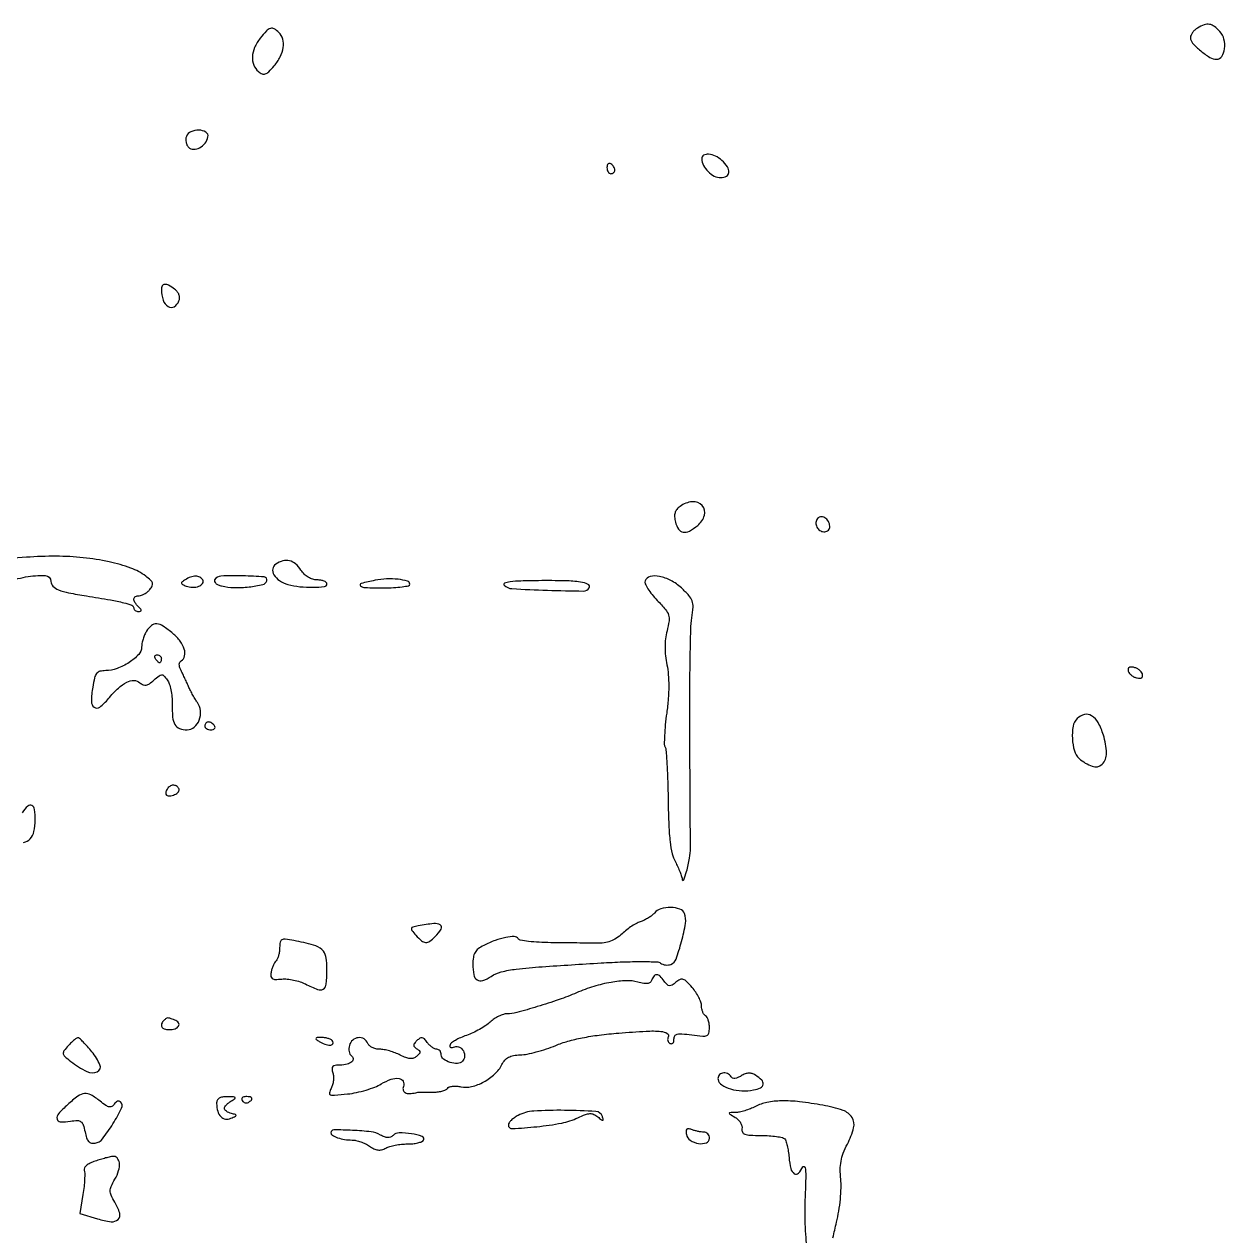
# Model space of a CAD drawing. Extents: x 0 to 5034, y 0 to 2560.
# Drawn here: x 4706.2 to 5010.7, y 2111.7 to 2418.9 of the extents above; entities that cross this region are included whole.
import ezdxf

# ---------------------------------------------------------------- set-up
doc = ezdxf.new("R2010")
doc.units = 0

msp = doc.modelspace()

# ---------------------------------------------------------------- linework, layer by layer
for points in [[(4766.07258, 2415.365141, 0.062461), (4764.649379, 2413.000309, 0.090977), (4764.082915, 2410.640008, 0.108544), (4764.426354, 2408.540626, 0.125573), (4765.614537, 2406.904943, 0.071852), (4766.574277, 2406.317489, 0.189699), (4767.365533, 2406.293058, 0.111706), (4768.236104, 2406.846857, 0.017846), (4769.614537, 2408.338262, 0.060022), (4771.150067, 2410.629312, 0.083034), (4771.891396, 2412.985059, 0.099571), (4771.764557, 2415.121569, 0.132673), (4770.8, 2416.8, 0.062452), (4769.613668, 2417.721968, 0.210686), (4768.660751, 2417.837466, 0.132793), (4767.640937, 2417.199907, 0.020381)], [(5003.75, 2417.919901, 0.053313), (5003.080617, 2417.427795, 0.049968), (5002.514063, 2416.795326, 0.05366), (5002.127091, 2416.124779, 0.104425), (5002, 2415.52289, 0.185936), (5002.544704, 2414.10877, 0.034975), (5004.579448, 2412.153329, 0.036481), (5006.907795, 2410.481679, 0.138308), (5008.615807, 2410, 0.257053), (5009.943049, 2410.730619, 0.111595), (5010.641011, 2412.690603, 0.091161), (5010.490656, 2415.113171, 0.123563), (5009.463534, 2417.040295, 0.045687), (5008.055769, 2418.335869, 0.125619), (5006.823453, 2418.860784, 0.125338), (5005.488573, 2418.731401, 0.045385)], [(4747.335833, 2390.432783, 0.080256), (4747.192366, 2389.747042, 0.062127), (4747.251935, 2388.985095, 0.062477), (4747.495864, 2388.265698, 0.083618), (4747.894741, 2387.705259, 0.197723), (4749.151833, 2387.18118, 0.125202), (4750.714092, 2387.570999, 0.106237), (4752.09708, 2388.748505, 0.115375), (4752.823324, 2390.357183, 0.314649), (4752.303203, 2391.53656, 0.133785), (4750.556425, 2392.038412, 0.105013), (4748.486632, 2391.628567, 0.202618)], [(4878.031803, 2384.75, 0.11717), (4878.463978, 2383.116968, 0.075542), (4879.642668, 2381.543049, 0.075737), (4881.23176, 2380.394067, 0.119271), (4882.860243, 2380, 0.126762), (4884.305513, 2380.372393, 0.254006), (4884.922287, 2381.336876, 0.167008), (4884.545779, 2382.755041, 0.061269), (4883.171259, 2384.345012, 0.069643), (4881.513831, 2385.470429, 0.094985), (4879.776553, 2385.947569, 0.155913), (4878.529101, 2385.654567, 0.270362)], [(4854, 2382.559017, 0.062283), (4854.074545, 2381.962904, 0.080552), (4854.29375, 2381.457961, 0.097988), (4854.618621, 2381.120018, 0.153634), (4855, 2381, 0.092995), (4855.381732, 2381.071618, 0.096318), (4855.70625, 2381.276414, 0.099231), (4855.923444, 2381.581949, 0.105429), (4856, 2381.940983, 0.089642), (4855.926698, 2382.346558, 0.053229), (4855.70625, 2382.7871, 0.051032), (4855.382515, 2383.193797, 0.06081), (4855, 2383.5, 0.139169), (4854.620352, 2383.607943, 0.191142), (4854.29375, 2383.478525, 0.138808), (4854.073267, 2383.110654, 0.066118)], [(4741, 2351.581787, 0.083792), (4741.445192, 2348.943914, 0.167854), (4742.737012, 2347.303245, 0.286633), (4744.244743, 2347.283798, 0.166254), (4745.447437, 2348.723619, 0.087569), (4745.603919, 2349.529813, 0.091202), (4745.470992, 2350.328717, 0.084694), (4745.048346, 2351.074192, 0.063755), (4744.363296, 2351.723619, 0.031017), (4742.847244, 2352.693987, 0.138243), (4741.829321, 2352.93512, 0.272362), (4741.228454, 2352.54661, 0.116777)], [(4872.543671, 2296.655591, 0.06326), (4871.718009, 2295.87441, 0.100759), (4871.265623, 2295.017792, 0.090261), (4871.156633, 2293.98367, 0.042745), (4871.371593, 2292.655591, 0.08356), (4872.154207, 2290.867859, 0.21395), (4873.317407, 2290.122475, 0.162651), (4874.903226, 2290.401454, 0.046043), (4877.016249, 2291.812074, 0.152447), (4878.737613, 2294.396528, 0.263509), (4878.164937, 2296.839089, 0.232016), (4875.637998, 2297.816959, 0.137007)], [(4907, 2292.559017, 0.112255), (4907.260367, 2291.41392, 0.127984), (4907.984416, 2290.557315, 0.142496), (4908.96967, 2290.218305, 0.151617), (4909.956326, 2290.473008, 0.229753), (4910.496261, 2291.323682, 0.133563), (4910.3096, 2292.544967, 0.118429), (4909.496053, 2293.608538, 0.172186), (4908.393011, 2294, 0.102552), (4907.861453, 2293.889816, 0.098705), (4907.409197, 2293.576711, 0.097079), (4907.106168, 2293.109025, 0.095632)], [(4770, 2282.013154, 0.220396), (4769.242608, 2280.83, 0.170998), (4769.554848, 2279.314263, 0.112329), (4770.974093, 2277.837671, 0.077313), (4773.09464, 2276.872423, 0.04072), (4776.100783, 2276.289774, 0.030742), (4779.461904, 2276.12634, 0.024737), (4782.381896, 2276.308615, 0.381833), (4783, 2277, 0.225007), (4782.818511, 2277.38288, 0.075594), (4782.272397, 2277.70625, 0.057514), (4781.47156, 2277.926863, 0.038497), (4780.523053, 2278, -0.074014), (4779.38308, 2278.169677, -0.062688), (4778.270141, 2278.667658, -0.059029), (4777.256077, 2279.460969, -0.052292), (4776.408043, 2280.5, 0.06978), (4775.039894, 2282.061881, 0.12063), (4773.510421, 2282.842627, 0.124161), (4771.825231, 2282.817059, 0.076473)], [(4747.028025, 2278.038482, 0.025443), (4746.261156, 2277.497023, 0.271633), (4746.127, 2277.155874, 0.245408), (4746.355503, 2276.847105, 0.021499), (4747.278025, 2276.446806, 0.088161), (4748.905057, 2276.132982, 0.091601), (4750.517463, 2276.406472, 0.146282), (4751.466811, 2277.115094, 0.307326), (4751.504365, 2277.992937, 0.137313), (4750.753682, 2278.684325, 0.115816), (4749.701306, 2278.942729, 0.09023), (4748.421198, 2278.723255, 0.053586)], [(4754.518119, 2278.029317, 0.236122), (4754.480589, 2277.612628, 0.118791), (4754.790942, 2277.168958, 0.076508), (4755.424248, 2276.761952, 0.043172), (4756.289314, 2276.463523, 0.057636), (4759.399777, 2276.054464, 0.031847), (4763.233006, 2276.238819, 0.025703), (4766.715442, 2276.81198, 0.26564), (4767.755613, 2277.75, 0.483932), (4767.098274, 2278.74522, 0.016141), (4761.678512, 2279.034784, 0.016284), (4756.123125, 2278.971071, 0.248214)], [(4795.196748, 2277.906403, 0.012991), (4791.681975, 2277.091887, 0.599214), (4791.543599, 2276.520028, 0.177086), (4792.69281, 2276.063697, 0.006863), (4797.333333, 2276, 0.012487), (4799.889252, 2276.063841, 0.020567), (4802.041667, 2276.26041, 0.015734), (4803.71223, 2276.536288, 0.35815), (4804, 2276.886501, 0.334421), (4803.387043, 2277.700452, 0.041157), (4801.063751, 2278.165627, 0.040014), (4798.128885, 2278.269435, 0.039298)], [(4827.918592, 2276.681408, 0.184416), (4829.91594, 2275.787857, 0.005916), (4838.904645, 2275.391229, 0.004826), (4848.033126, 2275.184767, 0.263396), (4849.490819, 2275.985145, 0.445969), (4849.227472, 2276.882621, 0.076298), (4847.303879, 2277.465211, 0.03079), (4843.437434, 2277.776053, 0.00654), (4836.679919, 2277.813778, 0.005934), (4832.160614, 2277.726251, 0.02433), (4829.428623, 2277.507544, 0.055135), (4828.026138, 2277.166275, 0.548688)], [(4863.7045, 2277.75, 0.199347), (4863.732206, 2277.047002, 0.030382), (4864.411286, 2275.785039, 0.030047), (4865.446309, 2274.31823, 0.021926), (4866.75958, 2272.816089, -0.015487), (4868.857261, 2270.478161, -0.09727), (4869.631389, 2269.082393, -0.115223), (4869.754381, 2267.604418, -0.025548), (4869.252839, 2265.097984, 0.031344), (4868.86789, 2263.051266, 0.029411), (4868.730904, 2260.928271, 0.028485), (4868.84342, 2258.737922, 0.025469), (4869.204373, 2256.489872, -0.032525), (4869.564915, 2254.022623, -0.021006), (4869.674859, 2251.136164, -0.018673), (4869.540043, 2247.871876, -0.013556), (4869.156231, 2244.255237, 0.008697), (4868.807726, 2241.249881, 0.012251), (4868.6095, 2238.559705, 0.008515), (4868.538028, 2236.328438, 0.143106), (4868.732506, 2235.623797, -0.121309), (4868.978414, 2234.861726, -0.003118), (4869.211944, 2231.243866, -0.006448), (4869.405975, 2226.96617, -0.004337), (4869.522165, 2222.076537, 0.006213), (4869.694757, 2215.804389, 0.019218), (4870.026467, 2211.580282, 0.028294), (4870.548982, 2208.596661, 0.067552), (4871.349781, 2206.5, -0.016263), (4871.984716, 2205.241384, -0.016125), (4872.538425, 2203.940625, -0.016202), (4872.948403, 2202.773465, -0.05836), (4873.096201, 2202, 0.788132), (4873.475622, 2201.937348, 0.036269), (4874.199982, 2204.072889, 0.018464), (4874.949855, 2207.464679, 0.045605), (4875.177406, 2210, 0.000976), (4875.170972, 2211.793883, 0.000029), (4875.128881, 2219.315128, 0.000058), (4875.077779, 2228.171801, 0.00004), (4875.017954, 2238.200437, -0.002524), (4875.007803, 2248.372478, -0.003296), (4875.106804, 2257.675575, -0.002445), (4875.279185, 2265.466258, -0.030469), (4875.538595, 2268.408804, 0.021296), (4875.83035, 2271.144023, 0.100776), (4875.615862, 2272.69759, 0.101643), (4874.811792, 2274.036982, 0.021854), (4872.884439, 2275.958367, 0.061197), (4870.203069, 2277.864152, 0.075874), (4867.324128, 2278.896176, 0.104433), (4864.969916, 2278.859999, 0.253525)], [(4737.240547, 2265.013569, 0.03825), (4736.765386, 2264.104832, 0.026413), (4736.364411, 2263.014848, 0.026723), (4736.089012, 2261.919229, 0.048245), (4736, 2260.99887, -0.191316), (4735.247541, 2259.104315, -0.058378), (4732.839994, 2257.084498, -0.05614), (4729.769765, 2255.527782, -0.089153), (4726.877808, 2255.003738, 0.059119), (4725.432443, 2254.830153, 0.167813), (4724.589757, 2254.289836, 0.109521), (4724.052623, 2253.177726, 0.018304), (4723.590048, 2250.837761, 0.032628), (4723.251522, 2247.221158, 0.24402), (4723.978328, 2245.718808, 0.342195), (4725.368372, 2245.743672, 0.048537), (4727.551531, 2247.878872, -0.027037), (4730.092863, 2250.587365, -0.074097), (4732.229522, 2252.097454, -0.122676), (4734.036839, 2252.50766, -0.169542), (4735.58268, 2251.931382, 0.072088), (4736.412734, 2251.423843, 0.149064), (4737.161179, 2251.341997, 0.108773), (4737.986262, 2251.694462, 0.028795), (4739.109076, 2252.598713, -0.014849), (4740.432675, 2253.726907, -0.165226), (4741.075604, 2253.960631, -0.215971), (4741.64004, 2253.719175, -0.027455), (4742.498962, 2252.670532, -0.079538), (4743.002239, 2251.686182, -0.027641), (4743.411037, 2250.140893, -0.026638), (4743.680293, 2248.360404, -0.027993), (4743.752632, 2246.590749, 0.024282), (4743.866191, 2243.195827, 0.110338), (4744.450561, 2241.318553, 0.176764), (4745.614042, 2240.339926, 0.087573), (4747.539965, 2240, 0.179309), (4749.356492, 2240.673081, 0.125901), (4750.618988, 2242.477065, 0.114501), (4750.929622, 2244.814443, 0.133431), (4750.139996, 2246.904777, -0.021231), (4749.619565, 2247.692199, -0.009564), (4749.001396, 2248.765778, -0.009449), (4748.390793, 2249.926114, -0.012723), (4747.88514, 2251, 0.003437), (4747.400097, 2252.081796, 0.00258), (4746.851897, 2253.266069, 0.002607), (4746.324432, 2254.375219, 0.005981), (4745.912877, 2255.20364, -0.050171), (4745.625962, 2255.93731, -0.079942), (4745.550181, 2256.605211, -0.101999), (4745.687904, 2257.144889, -0.141958), (4746.020479, 2257.512657, 0.200067), (4746.883879, 2258.716187, 0.131377), (4746.825319, 2260.444237, 0.090156), (4745.788497, 2262.460543, 0.05418), (4743.923275, 2264.411106, 0.026141), (4741.452774, 2266.278442, 0.12694), (4739.8119, 2266.863385, 0.198363), (4738.499085, 2266.45479, 0.079964)], [(4741, 2258, -0.042167), (4740.967655, 2257.617151, -0.061769), (4740.870461, 2257.29375, -0.081139), (4740.727648, 2257.07446, -0.210953), (4740.559017, 2257, -0.151918), (4740.34829, 2257.065539, -0.038439), (4740.066025, 2257.29375, -0.035638), (4739.768994, 2257.617226, -0.029505), (4739.5, 2258, -0.082592), (4739.343488, 2258.3821, -0.161196), (4739.3746, 2258.70625, -0.182303), (4739.586039, 2258.921712, -0.108972), (4739.940983, 2259, -0.093332), (4740.345238, 2258.923877, -0.09642), (4740.688914, 2258.70625, -0.099167), (4740.918938, 2258.381556, -0.105053)], [(4986.217698, 2254.845503, 0.094625), (4986.520093, 2254.305054, 0.055874), (4987.057674, 2253.79375, 0.053155), (4987.733074, 2253.386587, 0.061282), (4988.448034, 2253.154497, 0.05162), (4989.183, 2253.089408, 0.158392), (4989.65014, 2253.248889, 0.215807), (4989.848978, 2253.610673, 0.100052), (4989.782302, 2254.154497, 0.094625), (4989.479907, 2254.694946, 0.055874), (4988.942326, 2255.20625, 0.053155), (4988.266926, 2255.613413, 0.061282), (4987.551966, 2255.845503, 0.05162), (4986.817, 2255.910592, 0.158392), (4986.34986, 2255.751111, 0.215807), (4986.151022, 2255.389327, 0.100052)], [(4973.238321, 2242.838321, 0.153484), (4972.225147, 2240.89602, 0.056778), (4972.029306, 2237.780672, 0.056659), (4972.542883, 2234.674313, 0.14199), (4973.75, 2232.745241, 0.095432), (4977.090551, 2230.746099, 0.286475), (4979.580259, 2231.274203, 0.21453), (4980.698946, 2234.065943, 0.06478), (4979.903209, 2238.676363, 0.048953), (4978.580367, 2241.821667, 0.129883), (4976.92386, 2243.584666, 0.201517), (4975.095974, 2243.880593, 0.137913)], [(4752, 2241, 0.153634), (4752.120018, 2240.618621, 0.097988), (4752.457961, 2240.29375, 0.080552), (4752.962904, 2240.074545, 0.062283), (4753.559017, 2240, 0.066118), (4754.110654, 2240.073267, 0.138808), (4754.478525, 2240.29375, 0.191142), (4754.607943, 2240.620352, 0.139169), (4754.5, 2241, 0.06081), (4754.193797, 2241.382515, 0.051032), (4753.7871, 2241.70625, 0.053229), (4753.346558, 2241.926698, 0.089642), (4752.940983, 2242, 0.105429), (4752.581949, 2241.923444, 0.099231), (4752.276414, 2241.70625, 0.096318), (4752.071618, 2241.381732, 0.092995)], [(4742.458881, 2224.933469, 0.090929), (4742.097236, 2224.007154, 0.293297), (4742.331179, 2223.420991, 0.198234), (4743.098343, 2223.242116, 0.051066), (4744.351128, 2223.581246, 0.058024), (4744.936706, 2223.887837, 0.088757), (4745.345007, 2224.287969, 0.118962), (4745.516149, 2224.714419, 0.176398), (4745.435239, 2225.104785, 0.117266), (4744.781683, 2225.756199, 0.153127), (4743.967766, 2225.960907, 0.143063), (4743.141115, 2225.666913, 0.098146)], [(4866.03214, 2193.538726, -0.051606), (4865.41222, 2192.931625, -0.028072), (4864.541225, 2192.315449, -0.027666), (4863.57538, 2191.782457, -0.039054), (4862.659695, 2191.426382, 0.050705), (4861.646099, 2191.004844, 0.020402), (4860.355145, 2190.237581, 0.019939), (4859.021258, 2189.291504, 0.023826), (4857.84718, 2188.293669, -0.041539), (4856.39606, 2187.146274, -0.05781), (4854.921164, 2186.396111, -0.056382), (4853.285119, 2185.991609, -0.03712), (4851.34718, 2185.88388, 0.001159), (4849.355116, 2185.916465, 0.00036), (4846.361485, 2185.956334, 0.00036), (4843.015961, 2185.996068, 0.000397), (4839.777024, 2186.029632, -0.011434), (4836.775187, 2186.127033, -0.016876), (4834.149857, 2186.361445, -0.01216), (4832.027141, 2186.676014, -0.214654), (4831.465739, 2187.055436, 0.263222), (4830.50228, 2187.58485, 0.045704), (4828.356901, 2187.361666, 0.040015), (4825.65481, 2186.599309, 0.027926), (4822.75, 2185.33398, 0.045883), (4821.370673, 2184.472372, 0.100469), (4820.552707, 2183.540649, 0.093832), (4820.130709, 2182.320953, 0.036511), (4820, 2180.533337, 0.046034), (4820.244473, 2177.883604, 0.20407), (4821.092014, 2176.608465, 0.234768), (4822.502904, 2176.437791, 0.059881), (4824.627174, 2177.491371, -0.082798), (4827.178913, 2178.615092, -0.032073), (4830.987374, 2179.329686, -0.013804), (4837.563209, 2179.947953, -0.00156), (4852.5, 2180.890493, -0.005905), (4858.098213, 2181.159908, -0.009776), (4862.827808, 2181.239027, -0.005742), (4866.690739, 2181.183751, -0.161387), (4867.623252, 2180.847781, 0.082166), (4868.162227, 2180.552036, 0.054442), (4868.851036, 2180.391394, 0.053326), (4869.576527, 2180.381387, 0.068519), (4870.225612, 2180.533081, 0.218392), (4871.53129, 2181.867916, 0.020754), (4872.927645, 2186.337239, 0.024043), (4873.921876, 2190.928789, 0.133681), (4873.670817, 2193.415453, 0.219691), (4872.49999, 2194.555043, 0.080984), (4870.176242, 2194.9725, 0.07627), (4867.688969, 2194.631854, 0.148507)], [(4806.167714, 2190.283484, 0.016356), (4804.737583, 2189.96234, 0.274231), (4804.408943, 2189.63139, 0.237154), (4804.516615, 2189.147875, 0.012688), (4805.572701, 2187.919666, 0.032323), (4807.003743, 2186.530337, 0.159942), (4808.028983, 2186.110356, 0.175427), (4809.048146, 2186.398712, 0.04061), (4810.428571, 2187.571429, 0.055316), (4811.961993, 2189.48766, 0.413491), (4811.732516, 2190.514804, 0.17248), (4810.104953, 2190.887708, 0.017955)], [(4771, 2184.811291, -0.033999), (4770.932411, 2183.818461, -0.032569), (4770.7308, 2182.829254, -0.034287), (4770.436037, 2181.981759, -0.091289), (4770.083574, 2181.45, 0.063825), (4769.708129, 2180.945669, 0.027682), (4769.338361, 2180.19388, 0.02684), (4769.028616, 2179.340267, 0.03214), (4768.833574, 2178.507888, 0.06344), (4768.793177, 2177.477831, 0.234715), (4769.12271, 2176.938652, 0.144282), (4769.894683, 2176.721232, 0.021206), (4771.534079, 2176.810606, -0.047901), (4772.910991, 2176.812176, -0.027778), (4774.548137, 2176.564528, -0.027559), (4776.17704, 2176.129854, -0.041217), (4777.534079, 2175.558879, 0.025985), (4780.638617, 2174.139972, 0.239911), (4782.066112, 2174.27482, 0.231175), (4782.829813, 2175.516764, 0.024243), (4783, 2179.024751, 0.041338), (4782.713267, 2182.48694, 0.170339), (4781.715247, 2184.302141, 0.120468), (4779.581933, 2185.442431, 0.016414), (4774.606762, 2186.545949, 0.014011), (4772.436681, 2186.890427, 0.145436), (4771.553793, 2186.748453, 0.241234), (4771.120269, 2186.177095, 0.043944)], [(4865.396365, 2176.590527, -0.123238), (4864.963843, 2175.973847, -0.142375), (4864.313611, 2175.674799, -0.084062), (4863.327299, 2175.694048, -0.023018), (4861.80873, 2176.054856, 0.08046), (4858.93996, 2176.397062, 0.033131), (4855.036307, 2175.973482, 0.030518), (4850.662436, 2174.924697, 0.027402), (4846.284181, 2173.320805, -0.017989), (4841.847057, 2171.599984, -0.010103), (4836.346983, 2169.815167, -0.007771), (4831.109206, 2168.320124, -0.065719), (4828.684179, 2168, 0.077627), (4827.737944, 2167.852203, 0.036001), (4826.580621, 2167.38746, 0.034553), (4825.410201, 2166.712797, 0.040573), (4824.409262, 2165.914756, -0.040758), (4823.288269, 2165.021676, -0.019609), (4821.72251, 2164.057314, -0.019297), (4820.000983, 2163.17365, -0.026135), (4818.379813, 2162.519763, 0.02126), (4816.894096, 2161.937278, 0.027005), (4815.580871, 2161.269956, 0.026888), (4814.571853, 2160.611889, 0.15558), (4814.201442, 2160.104326, 0.135119), (4814.180828, 2159.716759, 0.245136), (4814.379268, 2159.479368, 0.143834), (4814.800701, 2159.433661, 0.047219), (4815.408011, 2159.603074, -0.213687), (4816.613745, 2159.537134, -0.1515), (4817.593871, 2158.574515, -0.139669), (4817.904261, 2157.160982, -0.183006), (4817.365536, 2155.965536, -0.193986), (4816.0951, 2155.42513, -0.079542), (4814.206033, 2155.690912, -0.082925), (4812.560923, 2156.514189, -0.239774), (4812, 2157.616631, 0.080965), (4811.913875, 2158.145013, 0.091754), (4811.665196, 2158.593635, 0.100716), (4811.29495, 2158.893588, 0.120615), (4810.860243, 2159, -0.113822), (4810.33218, 2159.121788, -0.042594), (4809.675493, 2159.514062, -0.039449), (4809.006482, 2160.08039, -0.038311), (4808.427563, 2160.75, 0.033351), (4807.696456, 2161.61277, 0.157986), (4807.131543, 2161.912464, 0.18913), (4806.559264, 2161.796773, 0.051402), (4805.82568, 2161.208359, 0.031686), (4805.193202, 2160.499775, 0.165432), (4805.022426, 2160.013076, 0.2069), (4805.201341, 2159.588093, 0.052726), (4805.805694, 2159.120088, -0.048597), (4806.409468, 2158.660437, -0.217019), (4806.576724, 2158.259909, -0.180729), (4806.396275, 2157.820207, -0.032772), (4805.74465, 2157.203041, -0.091763), (4804.947027, 2156.757188, -0.102305), (4804.073449, 2156.649374, -0.073113), (4803.005509, 2156.896127, -0.026392), (4801.583009, 2157.541313, 0.029668), (4800.329633, 2158.099925, 0.021974), (4798.887284, 2158.571511, 0.022361), (4797.481118, 2158.896819, 0.045689), (4796.354308, 2159, -0.057531), (4795.38715, 2159.111652, -0.058757), (4794.478163, 2159.440625, -0.064912), (4793.76, 2159.925926, -0.120701), (4793.361626, 2160.5, 0.168656), (4792.411826, 2161.626327, 0.162132), (4790.951327, 2161.944633, 0.153494), (4789.531976, 2161.325224, 0.150859), (4788.710511, 2160.000996, 0.047043), (4788.578825, 2159.19403, 0.055577), (4788.612283, 2158.421734, 0.064615), (4788.794685, 2157.795402, 0.15236), (4789.110192, 2157.431898, -0.220573), (4789.614269, 2156.667572, -0.25351), (4789.319472, 2155.854232, -0.121072), (4788.103516, 2155.212603, -0.061219), (4786.373595, 2155, 0.030707), (4785.085146, 2154.920795, 0.172306), (4784.477177, 2154.616503, 0.219573), (4784.280061, 2154.046967, 0.052107), (4784.488011, 2153.037773, -0.064955), (4784.648963, 2152.141079, -0.039898), (4784.614705, 2151.066824, -0.039416), (4784.407173, 2149.990195, -0.055602), (4784.044756, 2149.083627, 0.061503), (4783.607625, 2147.951722, 0.391411), (4783.877875, 2147.457581, 0.103816), (4784.890188, 2147.338312, 0.005164), (4788.239357, 2147.674146, 0.025581), (4790.493383, 2148.041177, 0.019472), (4792.91683, 2148.663873, 0.019829), (4795.147965, 2149.428333, 0.042903), (4796.775384, 2150.22554, -0.050345), (4799.242161, 2151.388812, -0.116072), (4801.268093, 2151.610388, -0.24915), (4802.305032, 2150.884833, -0.212703), (4802.376152, 2149.537854, 0.158851), (4802.329765, 2148.635091, 0.215745), (4802.841615, 2148.013283, 0.12583), (4803.938005, 2147.783296, 0.047603), (4805.5, 2148.001361, -0.041788), (4806.077335, 2148.088803, -0.007775), (4807.149398, 2148.143784, -0.008283), (4808.408163, 2148.167861, -0.007479), (4809.710716, 2148.15171, 0.030087), (4810.986353, 2148.193566, 0.036641), (4812.164664, 2148.391232, 0.039795), (4813.099782, 2148.700087, 0.155913), (4813.555916, 2149.090474, -0.171781), (4813.993891, 2149.442466, -0.054199), (4814.823894, 2149.635448, -0.046859), (4815.866511, 2149.663094, -0.037283), (4816.981457, 2149.504073, 0.115231), (4819.686187, 2149.539904, 0.063629), (4822.784237, 2150.740756, 0.062065), (4825.576792, 2152.737941, 0.091124), (4827.385206, 2155.145472, -0.064948), (4828.128988, 2156.25105, -0.091386), (4829.060912, 2156.984246, -0.077877), (4830.307759, 2157.409799, -0.035561), (4832.023881, 2157.586102, 0.04177), (4833.73643, 2157.783524, 0.015609), (4836.094515, 2158.334359, 0.015338), (4838.639342, 2159.097559, 0.01796), (4841, 2159.980613, -0.030535), (4844.067419, 2161.04096, -0.019507), (4847.739285, 2161.911408, -0.016939), (4852.032928, 2162.60378, -0.01122), (4857, 2163.120044, -0.006125), (4863.964145, 2163.600468, -0.034922), (4867.67148, 2163.551566, -0.113698), (4869.313813, 2163.026515, -0.419414), (4869.54707, 2162.076161, 0.10754), (4869.403771, 2161.670177, 0.099565), (4869.436203, 2161.229215, 0.095734), (4869.639773, 2160.821189, 0.091141), (4869.983688, 2160.510081, 0.152717), (4870.369083, 2160.411476, 0.191551), (4870.701458, 2160.564364, 0.130109), (4870.926099, 2160.97324, 0.060982), (4871, 2161.576907, -0.134143), (4871.227426, 2162.409354, -0.203297), (4871.822764, 2162.849179, -0.081517), (4873.024832, 2162.936459, -0.011506), (4875.5, 2162.655054, 0.009732), (4878.29611, 2162.327107, 0.120266), (4879.349149, 2162.477751, 0.248936), (4879.851349, 2163.07233, 0.053404), (4880, 2164.460113, 0.037921), (4879.926149, 2165.432466, 0.041573), (4879.70625, 2166.352094, 0.045634), (4879.384468, 2167.094451, 0.129975), (4879, 2167.5, -0.109033), (4878.616539, 2167.872413, -0.050731), (4878.29375, 2168.49027, -0.046892), (4878.0741, 2169.236276, -0.048194), (4878, 2170.003253, 0.088005), (4877.8378, 2170.917655, 0.030545), (4877.29927, 2172.149336, 0.02923), (4876.527477, 2173.461458, 0.030064), (4875.614537, 2174.661738, 0.01671), (4874.193941, 2176.205782, 0.119953), (4873.339382, 2176.735415, 0.196005), (4872.544824, 2176.678879, 0.058714), (4871.506325, 2176.005249, -0.030259), (4870.503567, 2175.2707, -0.168161), (4869.864445, 2175.115296, -0.178222), (4869.287375, 2175.392219, -0.03483), (4868.531545, 2176.287747, 0.036105), (4867.478835, 2177.528602, 0.176497), (4866.661671, 2177.918985, 0.256894), (4865.980604, 2177.625691, 0.073843)], [(4741.666667, 2166.333333, 0.094512), (4741.070345, 2165.455932, 0.231071), (4741.105105, 2164.695867, 0.198098), (4741.752246, 2164.172772, 0.07229), (4742.940983, 2164, 0.072024), (4744.496145, 2164.225185, 0.185148), (4745.38312, 2164.904728, 0.314863), (4745.335003, 2165.716944, 0.13459), (4744.412469, 2166.395215, 0.007267), (4743.124449, 2166.868117, 0.090212), (4742.611765, 2166.949488, 0.157455), (4742.216391, 2166.811904, 0.034557)], [(4717.430731, 2159.923459, 0.020545), (4716.30383, 2158.570466, 0.203145), (4716.122847, 2157.869177, 0.178138), (4716.488722, 2157.200799, 0.015187), (4718.025743, 2155.939982, 0.046419), (4722.102675, 2153.362013, 0.227976), (4724.750972, 2153.301644, 0.408407), (4725.430066, 2155.053383, 0.072153), (4723.395819, 2158.373622, 0.008456), (4722.243113, 2159.712924, 0.012209), (4721.175862, 2160.853981, 0.007966), (4720.254663, 2161.762483, 0.161836), (4719.904988, 2161.927803, 0.182424), (4719.573133, 2161.846546, 0.019964), (4718.932732, 2161.368808, 0.022341), (4718.193909, 2160.713544, 0.016258)], [(4781, 2161, 0.055643), (4782.434617, 2160.284637, 0.088074), (4783.783871, 2160.04511, 0.224569), (4784.45743, 2160.363698, 0.320535), (4784.5, 2161, 0.122282), (4784.108156, 2161.382909, 0.048375), (4783.419912, 2161.701752, 0.044123), (4782.574963, 2161.916577, 0.041968), (4781.690983, 2161.984687, 0.011327), (4780.521535, 2161.950013, 0.230617), (4780.220225, 2161.783207, 0.400385), (4780.259195, 2161.524997, 0.021402)], [(4882.176676, 2151.321916, 0.20651), (4883.108696, 2149.952654, 0.07026), (4885.348129, 2148.937571, 0.060574), (4888.241257, 2148.457949, 0.060243), (4891.170594, 2148.684119, 0.05736), (4892.98302, 2149.268667, 0.256695), (4893.62756, 2150.131335, 0.239698), (4893.263974, 2151.188043, 0.051581), (4891.693937, 2152.421262, 0.061147), (4890.800301, 2152.84263, 0.090701), (4889.944972, 2152.961034, 0.083757), (4889.054106, 2152.770709, 0.045192), (4888.049817, 2152.263184, -0.037871), (4887.185953, 2151.810652, -0.07826), (4886.449506, 2151.622108, -0.114425), (4885.877608, 2151.698869, -0.165471), (4885.487343, 2152.020479, 0.15129), (4884.543636, 2152.843044, 0.157424), (4883.316336, 2152.971558, 0.1899), (4882.400477, 2152.367207, 0.203367)], [(4717.206366, 2144.945796, 0.024793), (4714.908281, 2142.637484, 0.232083), (4714.534915, 2141.326787, 0.356543), (4715.361773, 2140.620049, 0.042019), (4717.958206, 2140.780558, -0.030569), (4719.71728, 2140.929747, -0.166468), (4720.615632, 2140.645521, -0.158547), (4721.175321, 2139.861523, -0.027035), (4721.637597, 2138.062015, 0.029658), (4722.041667, 2136.522614, 0.104341), (4722.551158, 2135.640811, 0.155122), (4723.248113, 2135.231374, 0.094719), (4724.21006, 2135.198187, 0.191548), (4726.087649, 2136.305622, 0.026512), (4728.71852, 2140.099031, 0.02394), (4730.931449, 2144.097421, 0.32116), (4730.672984, 2145.66035, 0.155461), (4730.308311, 2145.848788, 0.129608), (4729.871992, 2145.809726, 0.101204), (4729.426177, 2145.537137, 0.066777), (4729.043953, 2145.071117, -0.115066), (4728.478452, 2144.502554, -0.195743), (4727.827563, 2144.38923, -0.096139), (4726.933959, 2144.773279, -0.017231), (4725.463467, 2145.850077, 0.03549), (4723.103386, 2147.449378, 0.159763), (4721.494032, 2147.788645, 0.135247), (4719.84407, 2147.13356, 0.022813)], [(4755.015313, 2145.25, 0.066254), (4755.292551, 2143.297724, 0.125016), (4756.080924, 2141.927552, 0.164935), (4757.257214, 2141.325583, 0.139459), (4758.649075, 2141.509041, 0.00727), (4759.796113, 2142.025028, 0.26895), (4759.953809, 2142.251588, 0.358662), (4759.816492, 2142.449684, 0.010287), (4758.75, 2142.728082, -0.044688), (4758.080386, 2142.953027, -0.056026), (4757.514063, 2143.281309, -0.06679), (4757.126886, 2143.657234, -0.168251), (4757, 2144.023634, -0.143285), (4757.119076, 2144.430623, -0.044038), (4757.514063, 2144.942419, -0.04001), (4758.080274, 2145.465175, -0.034545), (4758.75, 2145.919901, 0.018559), (4759.665308, 2146.49954, 0.461747), (4759.692679, 2146.761774, 0.19488), (4759.32146, 2146.929648, 0.007178), (4757.75, 2146.969591, 0.036778), (4756.469336, 2146.889489, 0.106738), (4755.639931, 2146.587989, 0.151647), (4755.176325, 2146.046937, 0.10443)], [(4761.510081, 2145.983688, 0.090427), (4761.820631, 2145.639411, 0.095498), (4762.22714, 2145.434921, 0.099685), (4762.665803, 2145.401101, 0.108373), (4763.069098, 2145.542705, 0.050477), (4763.838655, 2146.13314, 0.315493), (4763.933879, 2146.592818, 0.25701), (4763.519563, 2146.914842, 0.039415), (4762.440983, 2147, 0.067432), (4761.890269, 2146.925389, 0.140899), (4761.524436, 2146.701458, 0.190788), (4761.397824, 2146.36964, 0.136093)], [(4831.456865, 2142.223407, 0.032921), (4830.516513, 2141.648882, 0.039823), (4829.721704, 2140.987714, 0.044061), (4829.165286, 2140.339393, 0.15656), (4829, 2139.824463, 0.429322), (4829.976848, 2138.896492, 0.012763), (4836.224871, 2139.377483, 0.021144), (4842.532497, 2140.296219, 0.064124), (4846.647767, 2141.637144, -0.018077), (4848.533267, 2142.449737, -0.081433), (4849.703336, 2142.696999, -0.120917), (4850.649752, 2142.510157, -0.063709), (4851.66914, 2141.867035, 0.007555), (4852.621562, 2141.104755, 0.184791), (4852.940092, 2141.008176, 0.462304), (4853.06455, 2141.177571, 0.021706), (4852.84569, 2141.950793, 0.306438), (4851.196037, 2143.222795, 0.012351), (4843.259288, 2143.520127, 0.018438), (4835.43174, 2143.331242, 0.105799)], [(4784.000648, 2137.856989, 0.266909), (4784.377741, 2137.199372, 0.048764), (4785.702677, 2136.59006, 0.044273), (4787.468544, 2136.148361, 0.039174), (4789.359281, 2136, -0.055107), (4790.359312, 2135.889447, -0.02934), (4791.557744, 2135.546302, -0.028819), (4792.755045, 2135.046919, -0.03958), (4793.760077, 2134.455495, 0.038854), (4794.919998, 2133.770657, 0.084189), (4795.909686, 2133.477807, 0.094344), (4796.866739, 2133.543391, 0.058779), (4797.916842, 2133.955495, -0.053606), (4798.910018, 2134.357127, -0.02203), (4800.325313, 2134.693177, -0.021493), (4801.889518, 2134.923334, -0.025784), (4803.375242, 2135, 0.025108), (4804.760845, 2135.069623, 0.031887), (4806.02424, 2135.278908, 0.033335), (4807.022556, 2135.581783, 0.16549), (4807.468773, 2135.949474, 0.478598), (4807.138853, 2136.884567, 0.04536), (4804.432129, 2137.570501, 0.038979), (4801.33436, 2137.81766, 0.199354), (4799.772108, 2137.172108, -0.093891), (4799.152627, 2136.749965, -0.110855), (4798.457562, 2136.616203, -0.084684), (4797.628784, 2136.783904, -0.035643), (4796.596804, 2137.269579, 0.098493), (4794.184931, 2138.054888, 0.017958), (4789.479905, 2138.443991, 0.011299), (4784.704011, 2138.558654, 0.414331)], [(4874.157127, 2137.395909, 0.20478), (4875.140495, 2135.932324, 0.10336), (4877.252117, 2135.115188, 0.129753), (4879.210504, 2135.301457, 0.314247), (4880, 2136.433578, 0.089341), (4879.892279, 2137.031629, 0.095127), (4879.5834, 2137.539863, 0.099857), (4879.122839, 2137.879889, 0.109663), (4878.581787, 2138, -0.034361), (4877.918336, 2138.045648, -0.016986), (4877.085732, 2138.189736, -0.01677), (4876.228444, 2138.398497, -0.023506), (4875.480364, 2138.645909, 0.047677), (4874.676687, 2138.869307, 0.237518), (4874.241401, 2138.739152, 0.214237), (4874.058576, 2138.296595, 0.039346)], [(4724.225059, 2130.645573, 0.033006), (4722.948814, 2130.131882, 0.060071), (4722.003098, 2129.527509, 0.086901), (4721.47132, 2128.907298, 0.229355), (4721.423223, 2128.339483, -0.090645), (4721.564654, 2127.586284, -0.013426), (4721.530429, 2126.033243, -0.014757), (4721.384931, 2124.181155, -0.012218), (4721.12382, 2122.219747), (4720.351314, 2117.3329), (4724.779478, 2116.025419, 0.040485), (4728.26071, 2115.297309, 0.225918), (4730.022504, 2115.879434, 0.285062), (4730.431116, 2117.467074, 0.057582), (4729.193253, 2120.249994, -0.023264), (4728.261443, 2122.009462, -0.111754), (4728.01777, 2123.109769, -0.108306), (4728.267644, 2124.225009, -0.021213), (4729.220234, 2126.061016, 0.057096), (4730.159086, 2128.239243, 0.098343), (4730.349339, 2130.197854, 0.166459), (4729.77507, 2131.452949, 0.23789), (4728.643011, 2131.859387, 0.030469), (4728.004316, 2131.74097, 0.005972), (4726.873746, 2131.444826, 0.006317), (4725.562693, 2131.066743, 0.005819)]]:
    msp.add_lwpolyline(points, format="xyb", close=True)
for points in [[(4701.486551, 2277.337264, -0.047177), (4706.566147, 2278.754427, -0.052108), (4711.531523, 2279.12088, -0.405322), (4713, 2277.606989, 0.202741), (4713.495711, 2276.434716, 0.096121), (4714.894415, 2275.520278, 0.047387), (4717.486937, 2274.739096, 0.010835), (4722, 2273.935113, -0.00399), (4728.096683, 2272.934919, -0.019553), (4731.511283, 2272.208239, -0.029527), (4733.533676, 2271.565257, -0.310414), (4734, 2270.886501, 0.134324), (4734.092488, 2270.54844, 0.100444), (4734.3525, 2270.26041, 0.087189), (4734.741436, 2270.066584, 0.072222), (4735.2, 2270, 0.051663), (4735.742599, 2270.056215, 0.354955), (4735.9, 2270.25, 0.180052), (4735.777696, 2270.578624, 0.018208), (4735.2, 2271.2, -0.04933), (4734.294264, 2272.304557, -0.164347), (4734.054147, 2273.198344, -0.26764), (4734.44045, 2273.779879, -0.11587), (4735.377555, 2274, 0.090645), (4736.000529, 2274.113875, 0.042947), (4736.73913, 2274.468327, 0.040679), (4737.470185, 2274.984286, 0.045573), (4738.078265, 2275.594303, 0.057932), (4738.678578, 2276.516621, 0.192818), (4738.735481, 2277.223775, 0.133666), (4738.279329, 2277.941068, 0.023096), (4737.02907, 2278.978072, 0.076254), (4733.292949, 2280.990281, 0.031063), (4727.729835, 2282.588271, 0.028685), (4721.183979, 2283.646368, 0.025732), (4714.316998, 2284, 0.01648), (4706.793931, 2283.751966, 0.010882), (4698.174728, 2282.994308, 0.009325)], [(4706.037794, 2211.448307, 0.154177), (4707.740215, 2212.386917, 0.139511), (4708.69823, 2214.210371, 0.051675), (4709, 2217.122445, 0.030762), (4708.834983, 2219.802057, 0.238333), (4708.15697, 2220.812621, 0.332459), (4707.145424, 2220.680363, 0.046996), (4705.697264, 2218.978172, -0.225629)], [(4911.308377, 2111.203924, -0.006241), (4912.226448, 2115.134475, 0.01968), (4912.808511, 2117.968238, 0.016551), (4913.206259, 2121.007518, 0.017049), (4913.386124, 2123.861671, 0.035285), (4913.293047, 2126.092451, -0.029388), (4913.163281, 2128.516536, -0.045778), (4913.365264, 2130.597273, -0.044625), (4913.948185, 2132.644069, -0.026282), (4914.984181, 2134.968992, 0.052371), (4916.569784, 2139.092485, 0.20993), (4916.171443, 2141.703442, 0.173312), (4913.877098, 2143.492683, 0.034239), (4908.744081, 2144.806994, 0.01614), (4902.866081, 2145.694986, 0.034004), (4898.259442, 2145.924027, 0.044158), (4894.590102, 2145.53153, 0.071599), (4891.635693, 2144.493839, -0.025441), (4890.382481, 2143.919306, -0.020545), (4888.985416, 2143.428406, -0.021007), (4887.655839, 2143.082087, -0.049092), (4886.635693, 2142.964565, 0.004725), (4885.176296, 2142.926553, 0.383105), (4885.025334, 2142.780988, 0.280331), (4885.136822, 2142.564069, 0.003406), (4886.545691, 2141.714565, -0.062599), (4887.3017, 2141.126824, -0.062862), (4887.887517, 2140.371038, -0.068927), (4888.222971, 2139.569094, -0.117382), (4888.240935, 2138.846414, 0.170782), (4888.348297, 2138.021733, 0.194113), (4888.944497, 2137.499268, 0.07154), (4890.301274, 2137.233705, 0.010677), (4893.089098, 2137.15256, -0.014253), (4895.137692, 2137.078266, -0.018919), (4896.992479, 2136.887315, -0.016478), (4898.497141, 2136.623796, -0.14848), (4899.077028, 2136.306146, -0.117317), (4899.402491, 2135.764772, -0.019487), (4899.727553, 2134.584512, -0.020457), (4900.004008, 2133.13826, -0.016845), (4900.183174, 2131.5773, 0.037879), (4900.625806, 2128.768717, 0.185551), (4901.515619, 2127.465187, 0.367176), (4902.582677, 2127.571046, 0.087327), (4903.663241, 2129.171319, -0.514509), (4904.046286, 2129.249254, -0.187533), (4904.33687, 2128.648289, -0.025631), (4904.405394, 2126.233747, -0.004488), (4904.260487, 2121.686292, 0.019645), (4904.248327, 2113.813409, 0.031348), (4904.922664, 2107.120625, 0.032672)]]:
    msp.add_lwpolyline(points, format="xyb")

doc.saveas('drawing.dxf')
